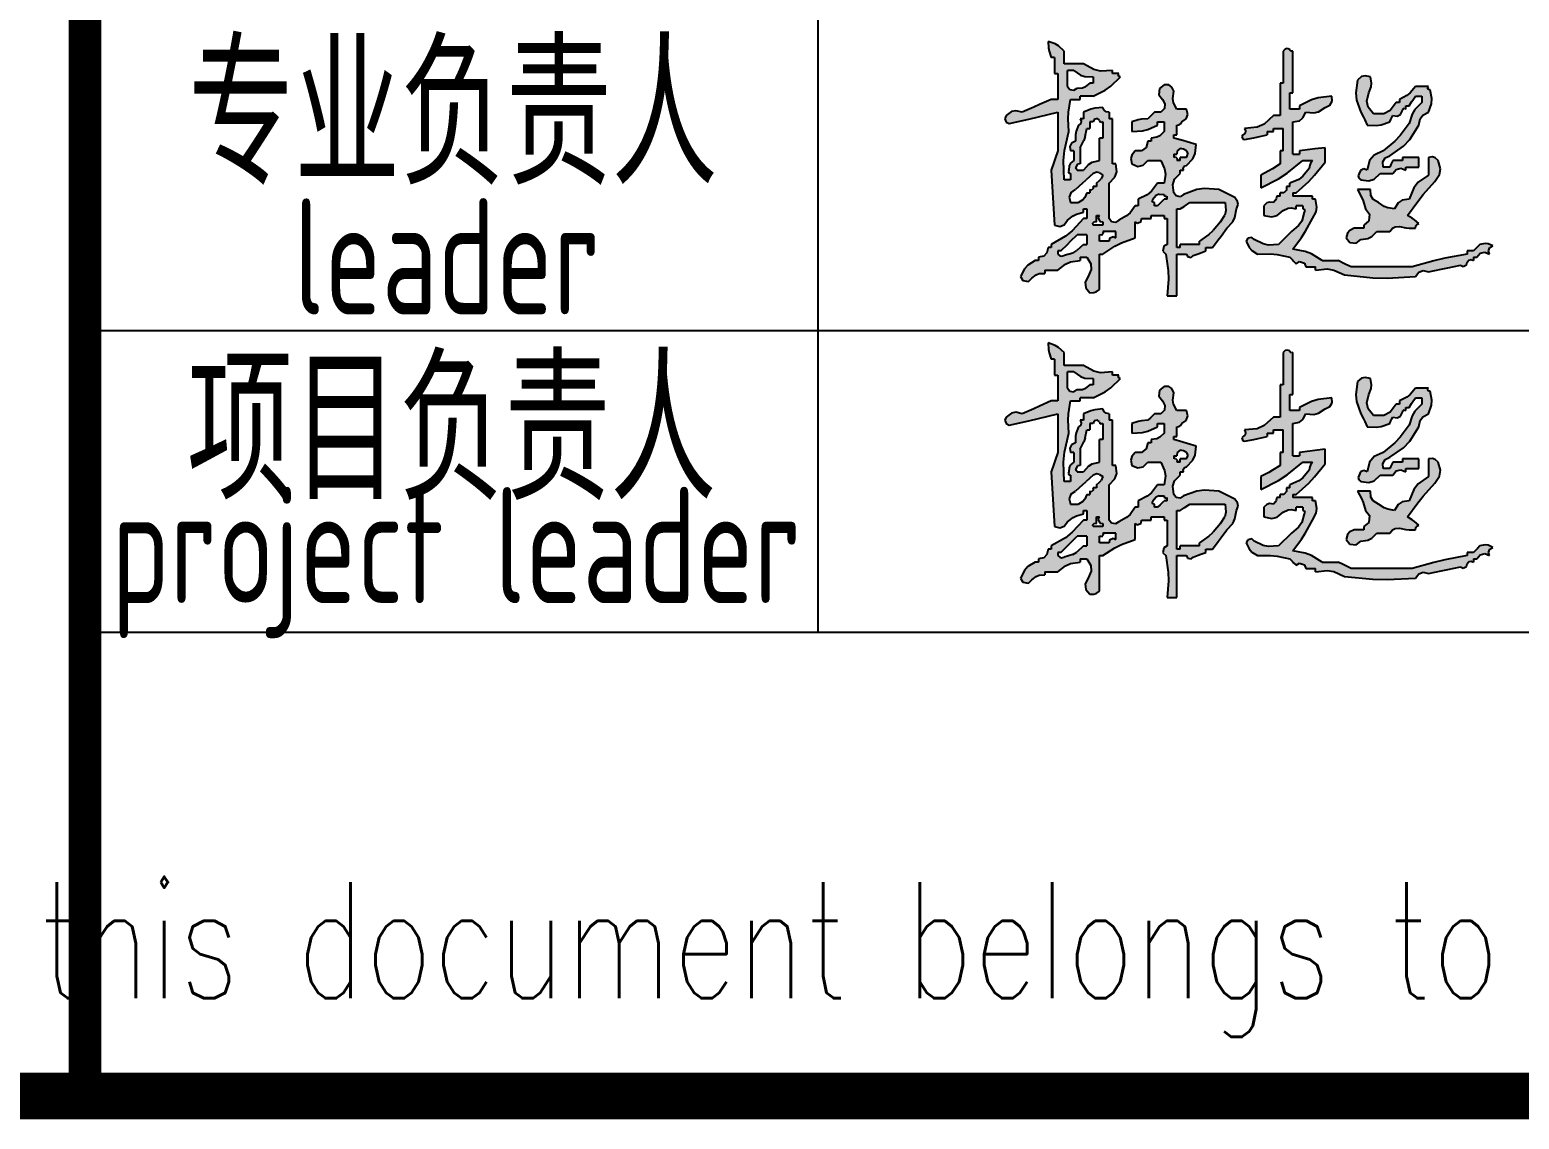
# Model space of a CAD drawing. Extents: x 5904849 to 6011887, y -826029 to -177002.
# Drawn here: x 5937340 to 5938945, y -758635 to -757461 of the extents above; entities that cross this region are included whole.
import ezdxf
from ezdxf.enums import TextEntityAlignment as Align

# ---------------------------------------------------------------- set-up
doc = ezdxf.new("R2010")
doc.units = 0
doc.header["$LTSCALE"] = 1000
doc.header["$MEASUREMENT"] = 0
doc.layers.get('0').update_dxf_attribs({"linetype": 'CONTINUOUS'})
doc.layers.add('PUB_TITLE', color=4, linetype='CONTINUOUS')
doc.styles.add('AHD', font='sceie.shx', dxfattribs={"width": 0.7, "bigfont": 'sceic.shx'})
doc.styles.add('ECEC_TQ', font='txt_l.shx', dxfattribs={"bigfont": 'hztxt_l.shx'})

# ---------------------------------------------------------------- blocks, each defined once
blk = doc.blocks.new('韩超')
h = blk.add_hatch(color=256)
h.dxf.hatch_style = 1
h.paths.add_polyline_path([(0.787849, 0.514197), (0.777955, 0.527898), (0.77346, 0.562754), (0.78123, 0.586063), (0.805739, 0.61125), (0.805739, 0.625142), (0.819631, 0.625142), (0.818004, 0.635027), (0.823773, 0.643681), (0.833523, 0.64598), (0.860867, 0.674873), (0.870953, 0.696725), (0.875199, 0.736279), (0.836353, 0.74757), (0.816903, 0.753127), (0.777955, 0.764063), (0.777955, 0.777955), (0.791847, 0.777955), (0.791847, 0.819631), (0.801775, 0.820971), (0.80763, 0.824875), (0.812685, 0.833523), (0.832189, 0.847055), (0.839321, 0.866071), (0.833523, 0.889091), (0.791847, 0.889091), (0.776856, 0.916298), (0.7735, 0.934755), (0.777955, 0.965498), (0.770329, 0.984025), (0.756314, 0.993368), (0.736279, 0.993282), (0.716867, 0.977277), (0.713907, 0.950644), (0.729333, 0.930768), (0.740061, 0.911103), (0.737625, 0.891618), (0.722387, 0.875199), (0.694603, 0.875199), (0.683489, 0.864086), (0.677932, 0.858529), (0.666819, 0.847415), (0.638572, 0.845181), (0.624291, 0.842325), (0.597358, 0.833523), (0.597358, 0.791847), (0.643081, 0.794876), (0.666726, 0.800787), (0.708495, 0.819631), (0.708495, 0.833523), (0.736279, 0.833523), (0.736279, 0.791847), (0.718733, 0.774249), (0.705317, 0.767541), (0.680711, 0.764063), (0.680711, 0.750171), (0.666819, 0.750171), (0.658732, 0.72359), (0.639033, 0.708815), (0.61125, 0.708495), (0.596777, 0.690733), (0.592946, 0.675409), (0.597358, 0.652926), (0.623512, 0.642026), (0.64687, 0.646697), (0.666819, 0.666819), (0.722387, 0.666819), (0.738834, 0.631134), (0.742077, 0.608437), (0.736279, 0.569574), (0.708495, 0.569574), (0.682162, 0.535076), (0.663824, 0.519794), (0.625142, 0.500114), (0.625142, 0.47233), (0.61125, 0.47233), (0.589715, 0.441777), (0.574435, 0.428025), (0.54179, 0.409816), (0.527664, 0.400538), (0.510468, 0.403404), (0.500114, 0.416762), (0.500114, 0.569574), (0.524623, 0.594762), (0.532393, 0.618071), (0.527898, 0.652926), (0.514006, 0.652926), (0.514006, 0.847415), (0.500114, 0.847415), (0.500114, 0.875199), (0.486416, 0.877514), (0.478388, 0.883536), (0.47233, 0.896037), (0.438162, 0.892345), (0.420863, 0.888021), (0.388977, 0.875199), (0.388977, 0.847415), (0.375085, 0.847415), (0.379444, 0.836821), (0.376971, 0.826928), (0.368139, 0.819631), (0.356965, 0.793593), (0.353947, 0.778504), (0.354247, 0.750171), (0.337644, 0.741703), (0.330222, 0.726858), (0.333409, 0.708495), (0.347301, 0.708495), (0.347301, 0.666819), (0.332737, 0.655189), (0.327028, 0.643772), (0.326463, 0.625142), (0.32344, 0.619715), (0.327253, 0.612088), (0.333409, 0.61125), (0.333409, 0.583466), (0.305625, 0.583466), (0.302565, 0.667178), (0.306887, 0.710398), (0.326463, 0.791847), (0.3234, 0.8474), (0.32482, 0.875797), (0.333409, 0.930768), (0.375085, 0.930768), (0.375085, 0.94466), (0.430654, 0.94466), (0.482374, 0.970498), (0.50707, 0.987931), (0.548736, 1.028012), (0.542559, 1.028676), (0.538615, 1.036564), (0.54179, 1.041904), (0.514006, 1.041904), (0.514006, 1.055796), (0.462884, 1.052445), (0.433869, 1.058893), (0.388977, 1.08358), (0.305625, 1.08358), (0.305625, 1.139148), (0.281985, 1.161307), (0.266841, 1.170393), (0.236165, 1.180825), (0.238399, 1.152578), (0.241255, 1.138297), (0.250057, 1.111364), (0.263949, 1.111364), (0.263949, 1.041904), (0.277841, 1.041904), (0.277841, 0.930768), (0.250057, 0.930768), (0.200194, 0.90821), (0.175186, 0.897095), (0.125028, 0.875199), (0.097454, 0.881715), (0.078516, 0.877928), (0.055568, 0.861307), (0.050109, 0.847376), (0.0559, 0.8329), (0.06946, 0.826577), (0.152955, 0.845407), (0.194635, 0.855133), (0.277841, 0.875199), (0.277841, 0.708495), (0.266727, 0.675154), (0.261171, 0.658483), (0.250057, 0.625142), (0.255939, 0.530696), (0.258718, 0.483462), (0.263949, 0.388977), (0.286969, 0.38318), (0.305985, 0.390311), (0.319517, 0.409816), (0.344599, 0.428141), (0.359268, 0.435475), (0.388977, 0.444546), (0.388977, 0.458438), (0.40287, 0.458438), (0.40287, 0.416762), (0.388977, 0.416762), (0.340729, 0.364454), (0.31168, 0.341215), (0.250057, 0.305625), (0.250057, 0.291733), (0.236165, 0.291733), (0.231424, 0.268639), (0.217583, 0.254798), (0.194489, 0.250057), (0.194489, 0.236165), (0.180597, 0.236165), (0.148793, 0.216524), (0.134276, 0.200394), (0.118082, 0.166705), (0.127514, 0.14947), (0.152825, 0.145854), (0.166705, 0.159759), (0.185336, 0.17447), (0.198563, 0.17943), (0.222273, 0.180597), (0.222273, 0.194489), (0.277841, 0.194489), (0.311245, 0.220472), (0.333233, 0.229896), (0.375085, 0.236165), (0.375085, 0.250057), (0.40287, 0.250057), (0.420685, 0.221738), (0.422698, 0.197582), (0.409816, 0.166705), (0.396068, 0.142401), (0.398473, 0.118345), (0.416762, 0.097244), (0.43433, 0.097627), (0.444154, 0.100901), (0.458438, 0.111136), (0.458438, 0.263949), (0.47233, 0.263949), (0.524193, 0.298154), (0.552768, 0.312442), (0.61125, 0.333409), (0.61125, 0.40287), (0.621931, 0.39652), (0.637706, 0.404407), (0.639034, 0.416762), (0.680711, 0.416762), (0.680711, 0.430654), (0.736279, 0.430654), (0.736279, 0.416762), (0.750171, 0.416762), (0.750171, 0.305625), (0.735269, 0.297653), (0.731714, 0.276323), (0.743225, 0.263949), (0.754517, 0.192544), (0.755945, 0.155413), (0.750171, 0.083352), (0.791847, 0.083352), (0.791847, 0.263949), (0.833523, 0.263949), (0.837499, 0.253205), (0.852744, 0.249394), (0.861307, 0.257003), (0.883535, 0.265338), (0.894648, 0.269506), (0.916876, 0.277841), (0.916876, 0.291733), (0.94466, 0.291733), (0.969894, 0.324902), (0.982398, 0.341574), (1.007174, 0.375085), (1.032146, 0.402761), (1.041693, 0.421855), (1.04885, 0.458438), (1.055218, 0.477023), (1.053221, 0.491001), (1.041904, 0.50706), (0.972444, 0.54179), (0.910919, 0.546316), (0.877697, 0.541786), (0.819631, 0.520952), (0.805828, 0.5112)])
h.paths.add_polyline_path([(0.791847, 0.458438), (0.805739, 0.458438), (0.82241, 0.469551), (0.847415, 0.486222), (1.000228, 0.486222), (1.003038, 0.45197), (0.997988, 0.431769), (0.97939, 0.40287), (0.948039, 0.36501), (0.929334, 0.347744), (0.889091, 0.319517), (0.889091, 0.305625), (0.805739, 0.305625), (0.805739, 0.291733), (0.791847, 0.291733)], flags=16)
h.paths.add_polyline_path([(0.750171, 0.500114), (0.736279, 0.500114), (0.725165, 0.489), (0.719608, 0.483443), (0.708495, 0.47233), (0.694603, 0.47233), (0.694603, 0.486222), (0.688447, 0.48706), (0.684633, 0.494686), (0.687657, 0.500114), (0.701182, 0.516386), (0.715167, 0.52238), (0.736279, 0.520952), (0.736943, 0.514775), (0.744831, 0.510831), (0.750171, 0.514006)], flags=16)
h.paths.add_polyline_path([(0.791847, 0.666819), (0.793521, 0.674497), (0.785633, 0.682384), (0.777955, 0.680711), (0.777955, 0.694603), (0.791847, 0.694603), (0.792194, 0.70849), (0.806202, 0.718996), (0.819631, 0.715441), (0.833192, 0.709118), (0.838982, 0.694641), (0.833523, 0.680711), (0.805739, 0.680711), (0.805739, 0.666819)], flags=16)
h.paths.add_polyline_path([(0.527898, 0.361193), (0.527898, 0.333409), (0.517217, 0.339759), (0.501443, 0.331871), (0.500114, 0.319517), (0.458438, 0.319517), (0.458438, 0.347301), (0.466116, 0.345628), (0.474003, 0.353515), (0.47233, 0.361193)], flags=16)
h.paths.add_polyline_path([(0.47233, 0.40287), (0.47233, 0.388977), (0.430654, 0.388977), (0.42898, 0.396656), (0.436867, 0.404543), (0.444546, 0.40287), (0.444546, 0.430654), (0.458438, 0.430654), (0.452088, 0.419973), (0.459976, 0.404198)], flags=16)
h.paths.add_polyline_path([(0.47233, 0.604304), (0.464836, 0.588169), (0.458643, 0.580427), (0.444546, 0.569574), (0.444546, 0.555682), (0.430654, 0.555682), (0.432327, 0.548004), (0.42444, 0.540117), (0.416762, 0.54179), (0.416762, 0.527898), (0.40287, 0.527898), (0.39467, 0.507807), (0.386422, 0.49791), (0.368139, 0.486222), (0.333409, 0.486222), (0.327612, 0.509242), (0.334743, 0.528258), (0.354247, 0.54179), (0.384775, 0.569612), (0.400056, 0.583504), (0.430654, 0.61125), (0.446814, 0.616197), (0.458647, 0.614224)], flags=16)
h.paths.add_polyline_path([(0.458438, 0.666819), (0.426908, 0.659351), (0.410404, 0.649448), (0.388977, 0.625142), (0.361193, 0.625142), (0.354844, 0.635823), (0.362731, 0.651598), (0.375085, 0.652926), (0.375085, 0.722387), (0.390598, 0.753922), (0.396359, 0.771203), (0.40287, 0.805739), (0.416762, 0.805739), (0.416762, 0.833523), (0.430654, 0.833523), (0.434629, 0.844267), (0.449874, 0.848078), (0.458438, 0.840469), (0.459102, 0.834292), (0.466989, 0.830348), (0.47233, 0.833523), (0.47233, 0.764063), (0.458438, 0.764063)], flags=16)
h.paths.add_polyline_path([(0.40287, 0.347301), (0.40287, 0.305625), (0.388977, 0.305625), (0.360889, 0.27915), (0.342496, 0.268422), (0.305625, 0.257003), (0.294367, 0.254885), (0.286778, 0.256782), (0.277841, 0.263949), (0.277841, 0.277841), (0.291733, 0.277841), (0.319459, 0.305683), (0.333352, 0.319575), (0.361193, 0.347301)], flags=16)
h.paths.add_polyline_path([(0.430654, 1.000228), (0.416762, 1.000228), (0.39813, 0.985517), (0.384903, 0.980557), (0.361193, 0.97939), (0.347067, 0.970112), (0.329871, 0.972978), (0.319517, 0.986336), (0.319517, 1.055796), (0.347301, 1.055796), (0.376072, 1.035613), (0.395527, 1.029128), (0.430654, 1.028012)], flags=16)
h = blk.add_hatch(color=256)
h.dxf.hatch_style = 1
h.paths.add_polyline_path([(1.542018, 0.208381), (1.519791, 0.219494), (1.508677, 0.225051), (1.48645, 0.236165), (1.416989, 0.236165), (1.371255, 0.264232), (1.344642, 0.274582), (1.291961, 0.284787), (1.328443, 0.335457), (1.345237, 0.362046), (1.375313, 0.416762), (1.391241, 0.446575), (1.394603, 0.466747), (1.389205, 0.500114), (1.375313, 0.500114), (1.375313, 0.514006), (1.291961, 0.514006), (1.291961, 0.527898), (1.305853, 0.527898), (1.359796, 0.576664), (1.385101, 0.603375), (1.430881, 0.659873), (1.430881, 0.722387), (1.386427, 0.71683), (1.3642, 0.714052), (1.319745, 0.708495), (1.319745, 0.694603), (1.291961, 0.694603), (1.291961, 0.833523), (1.31926, 0.838693), (1.334923, 0.85044), (1.347529, 0.875199), (1.381781, 0.872389), (1.401982, 0.877439), (1.430881, 0.896037), (1.450883, 0.906123), (1.460131, 0.922307), (1.458666, 0.94466), (1.401114, 0.937345), (1.371819, 0.928557), (1.319745, 0.902983), (1.319745, 0.889091), (1.278069, 0.889091), (1.278069, 0.958552), (1.291961, 0.958552), (1.291961, 1.139148), (1.285806, 1.138304), (1.281086, 1.140664), (1.278069, 1.146094), (1.267308, 1.150023), (1.257931, 1.147679), (1.250285, 1.139148), (1.250285, 1.000228), (1.236393, 1.000228), (1.236393, 0.861307), (1.208609, 0.861307), (1.168183, 0.824416), (1.138053, 0.811024), (1.08358, 0.805739), (1.087939, 0.795145), (1.085465, 0.785252), (1.076634, 0.777955), (1.071121, 0.771113), (1.075065, 0.759282), (1.08358, 0.757117), (1.122533, 0.76519), (1.141984, 0.769358), (1.180825, 0.777955), (1.180825, 0.791847), (1.208609, 0.791847), (1.208609, 0.805739), (1.250285, 0.805739), (1.250285, 0.708495), (1.236393, 0.708495), (1.236393, 0.652926), (1.203973, 0.631977), (1.187234, 0.622213), (1.15304, 0.604304), (1.15304, 0.548736), (1.229739, 0.588318), (1.266619, 0.612432), (1.333637, 0.666819), (1.375313, 0.666819), (1.366995, 0.654381), (1.363975, 0.646831), (1.361421, 0.632088), (1.335054, 0.599814), (1.316435, 0.58585), (1.278069, 0.569574), (1.278069, 0.555682), (1.264177, 0.555682), (1.26415, 0.539965), (1.25211, 0.527924), (1.236393, 0.527898), (1.236393, 0.514006), (1.222501, 0.514006), (1.219217, 0.502022), (1.216226, 0.496039), (1.208609, 0.486222), (1.191149, 0.488205), (1.17971, 0.484393), (1.166932, 0.47233), (1.166932, 0.430654), (1.200708, 0.424307), (1.223469, 0.429997), (1.250285, 0.451492), (1.27048, 0.461183), (1.283894, 0.46286), (1.305853, 0.458438), (1.305853, 0.47233), (1.333637, 0.47233), (1.333637, 0.458438), (1.339793, 0.4576), (1.343606, 0.449973), (1.340583, 0.444546), (1.32937, 0.406076), (1.316213, 0.38634), (1.285015, 0.361193), (1.229447, 0.305625), (1.187056, 0.302553), (1.163204, 0.307323), (1.125256, 0.326463), (1.114566, 0.33576), (1.096818, 0.332211), (1.090526, 0.319517), (1.102438, 0.292491), (1.113943, 0.279343), (1.139148, 0.263949), (1.194983, 0.265062), (1.223561, 0.262204), (1.278069, 0.250057), (1.289183, 0.238943), (1.294739, 0.233386), (1.305853, 0.222273), (1.320568, 0.231877), (1.341519, 0.224893), (1.347529, 0.208381), (1.389205, 0.208381), (1.389205, 0.194489), (1.439628, 0.1998), (1.468259, 0.195028), (1.514234, 0.173651), (1.635959, 0.161998), (1.69773, 0.160594), (1.819859, 0.166705), (1.833779, 0.185933), (1.852296, 0.192877), (1.875427, 0.187543), (1.930995, 0.198656), (1.958779, 0.204213), (2.014348, 0.215327), (2.025534, 0.209917), (2.039748, 0.217024), (2.042132, 0.229219), (2.049428, 0.23805), (2.059322, 0.240524), (2.069916, 0.236165), (2.069916, 0.250057), (2.083808, 0.250057), (2.098401, 0.26772), (2.118188, 0.272666), (2.139376, 0.263949), (2.133917, 0.27788), (2.139708, 0.292356), (2.153268, 0.298679), (2.133073, 0.308371), (2.119659, 0.310047), (2.0977, 0.305625), (2.086586, 0.294512), (2.08103, 0.288955), (2.069916, 0.277841), (2.042132, 0.277841), (2.042132, 0.263949), (1.946785, 0.245868), (1.899372, 0.234712), (1.805967, 0.208381)])
h = blk.add_hatch(color=256)
h.dxf.hatch_style = 1
h.paths.add_polyline_path([(1.611478, 0.625142), (1.597547, 0.630601), (1.583071, 0.624811), (1.576748, 0.61125), (1.572819, 0.60049), (1.575163, 0.591112), (1.583694, 0.583466), (1.61855, 0.578971), (1.641859, 0.586741), (1.667046, 0.61125), (1.680938, 0.61125), (1.722615, 0.61125), (1.737208, 0.628913), (1.756995, 0.63386), (1.778183, 0.625142), (1.778183, 0.639034), (1.833751, 0.639034), (1.833751, 0.655705), (1.833751, 0.66404), (1.833751, 0.680711), (1.805967, 0.680711), (1.792075, 0.680711), (1.764291, 0.680711), (1.764291, 0.666819), (1.722615, 0.666819), (1.717058, 0.655705), (1.714279, 0.650148), (1.708723, 0.639034), (1.69483, 0.639034), (1.680938, 0.639034), (1.678868, 0.661339), (1.688455, 0.678116), (1.708723, 0.687657), (1.768692, 0.728785), (1.795922, 0.757527), (1.833751, 0.819631), (1.839429, 0.846829), (1.850907, 0.862133), (1.875427, 0.875199), (1.888443, 0.91196), (1.890032, 0.934206), (1.882373, 0.972444), (1.876196, 0.973108), (1.872252, 0.980995), (1.875427, 0.986336), (1.861535, 0.986336), (1.819859, 0.986336), (1.796859, 0.959188), (1.781933, 0.947248), (1.750399, 0.930768), (1.750399, 0.916876), (1.736507, 0.916876), (1.71031, 0.882162), (1.682751, 0.868382), (1.639262, 0.868253), (1.61591, 0.897042), (1.610049, 0.922442), (1.618424, 0.958552), (1.629264, 0.984285), (1.6309, 1.000642), (1.62537, 1.028012), (1.602888, 1.032424), (1.587563, 1.028593), (1.569802, 1.01412), (1.562035, 0.958817), (1.56513, 0.927869), (1.583694, 0.875199), (1.595758, 0.853473), (1.601336, 0.842318), (1.611478, 0.819631), (1.650742, 0.818134), (1.671448, 0.821092), (1.708723, 0.833523), (1.714279, 0.844637), (1.717058, 0.850194), (1.722615, 0.861307), (1.740978, 0.85812), (1.755823, 0.865542), (1.764291, 0.882145), (1.764955, 0.888322), (1.772842, 0.892266), (1.778183, 0.889091), (1.778183, 0.902983), (1.792075, 0.902983), (1.803189, 0.919654), (1.808745, 0.927989), (1.819859, 0.94466), (1.847643, 0.94466), (1.847643, 0.916876), (1.817381, 0.887163), (1.804962, 0.866982), (1.792075, 0.826577), (1.753545, 0.774398), (1.730689, 0.750113), (1.680938, 0.708495), (1.641359, 0.690689), (1.621854, 0.667284)])
h = blk.add_hatch(color=256)
h.dxf.hatch_style = 1
h.paths.add_polyline_path([(1.831635, 0.573795), (1.812227, 0.549535), (1.792075, 0.500114), (1.762292, 0.496094), (1.744726, 0.484384), (1.729561, 0.458438), (1.700075, 0.463546), (1.684975, 0.469586), (1.6601, 0.486222), (1.637668, 0.49978), (1.627728, 0.515685), (1.62537, 0.54179), (1.603143, 0.54179), (1.592029, 0.54179), (1.569802, 0.54179), (1.586675, 0.509854), (1.593737, 0.492906), (1.604532, 0.458438), (1.621804, 0.436498), (1.61886, 0.407063), (1.597586, 0.388977), (1.597586, 0.375085), (1.55591, 0.375085), (1.536306, 0.36578), (1.526798, 0.35437), (1.52118, 0.333409), (1.537185, 0.313997), (1.563818, 0.311038), (1.583694, 0.326463), (1.614401, 0.331156), (1.630976, 0.339443), (1.653154, 0.361193), (1.667046, 0.361193), (1.708723, 0.361193), (1.720352, 0.375758), (1.731769, 0.381467), (1.750399, 0.382031), (1.77782, 0.376762), (1.791938, 0.37535), (1.819859, 0.375085), (1.821199, 0.385013), (1.825102, 0.390868), (1.833751, 0.395924), (1.815429, 0.411271), (1.805589, 0.418299), (1.785129, 0.430654), (1.829593, 0.491137), (1.853312, 0.520437), (1.903211, 0.57652), (1.923495, 0.606919), (1.927312, 0.631729), (1.917103, 0.666819), (1.904326, 0.678881), (1.892887, 0.682694), (1.875427, 0.680711), (1.875427, 0.650148), (1.875427, 0.634867), (1.875427, 0.604304)])
for p, q in [((0.266841, 1.170393), (0.236165, 1.180825)), ((0.236165, 1.180825), (0.238399, 1.152578)), ((0.281985, 1.161307), (0.266841, 1.170393)), ((0.305625, 1.139148), (0.281985, 1.161307)), ((0.238399, 1.152578), (0.241255, 1.138297)), ((0.241255, 1.138297), (0.250057, 1.111364)), ((0.263949, 1.111364), (0.250057, 1.111364)), ((0.263949, 1.111364), (0.263949, 1.041904)), ((0.305625, 1.08358), (0.305625, 1.139148)), ((1.257931, 1.147679), (1.250285, 1.139148)), ((1.250285, 1.139148), (1.250285, 1.000228)), ((1.267308, 1.150023), (1.257931, 1.147679)), ((1.278069, 1.146094), (1.267308, 1.150023)), ((1.281086, 1.140664), (1.278069, 1.146094)), ((1.285806, 1.138304), (1.281086, 1.140664)), ((1.291961, 1.139148), (1.285806, 1.138304)), ((1.291961, 0.958552), (1.291961, 1.139148)), ((0.263949, 1.041904), (0.277841, 1.041904)), ((0.277841, 1.041904), (0.277841, 0.930768)), ((0.388977, 1.08358), (0.305625, 1.08358)), ((0.319517, 0.986336), (0.319517, 1.055796)), ((0.347301, 1.055796), (0.319517, 1.055796)), ((0.347301, 1.055796), (0.376072, 1.035613)), ((0.376072, 1.035613), (0.395527, 1.029128)), ((0.433869, 1.058893), (0.388977, 1.08358)), ((0.395527, 1.029128), (0.430654, 1.028012)), ((0.430654, 1.028012), (0.430654, 1.000228)), ((0.462884, 1.052445), (0.433869, 1.058893)), ((0.514006, 1.055796), (0.462884, 1.052445)), ((0.50707, 0.987931), (0.548736, 1.028012)), ((0.514006, 1.041904), (0.514006, 1.055796)), ((0.54179, 1.041904), (0.514006, 1.041904)), ((0.538615, 1.036564), (0.54179, 1.041904)), ((0.542559, 1.028676), (0.538615, 1.036564)), ((0.548736, 1.028012), (0.542559, 1.028676)), ((1.587563, 1.028593), (1.569802, 1.01412)), ((1.602888, 1.032424), (1.587563, 1.028593)), ((1.62537, 1.028012), (1.602888, 1.032424)), ((1.6309, 1.000642), (1.62537, 1.028012)), ((0.319517, 0.986336), (0.329871, 0.972978)), ((0.329871, 0.972978), (0.347067, 0.970112)), ((0.347067, 0.970112), (0.361193, 0.97939)), ((0.361193, 0.97939), (0.384903, 0.980557)), ((0.384903, 0.980557), (0.39813, 0.985517)), ((0.416762, 1.000228), (0.39813, 0.985517)), ((0.430654, 1.000228), (0.416762, 1.000228)), ((0.430654, 0.94466), (0.482374, 0.970498)), ((0.482374, 0.970498), (0.50707, 0.987931)), ((0.716867, 0.977277), (0.713907, 0.950644)), ((0.736279, 0.993282), (0.716867, 0.977277)), ((0.756314, 0.993368), (0.736279, 0.993282)), ((0.770329, 0.984025), (0.756314, 0.993368)), ((0.777955, 0.965498), (0.770329, 0.984025)), ((0.7735, 0.934755), (0.777955, 0.965498)), ((1.236393, 1.000228), (1.236393, 0.861307)), ((1.250285, 1.000228), (1.236393, 1.000228)), ((1.569802, 1.01412), (1.562035, 0.958817)), ((1.618424, 0.958552), (1.629264, 0.984285)), ((1.629264, 0.984285), (1.6309, 1.000642)), ((1.819859, 0.986336), (1.796859, 0.959188)), ((1.861535, 0.986336), (1.819859, 0.986336)), ((1.875427, 0.986336), (1.861535, 0.986336)), ((1.872252, 0.980995), (1.875427, 0.986336)), ((1.876196, 0.973108), (1.872252, 0.980995)), ((1.882373, 0.972444), (1.876196, 0.973108)), ((1.890032, 0.934206), (1.882373, 0.972444)), ((0.200194, 0.90821), (0.175186, 0.897095)), ((0.250057, 0.930768), (0.200194, 0.90821)), ((0.277841, 0.930768), (0.250057, 0.930768)), ((0.32482, 0.875797), (0.333409, 0.930768)), ((0.333409, 0.930768), (0.375085, 0.930768)), ((0.375085, 0.930768), (0.375085, 0.94466)), ((0.430654, 0.94466), (0.375085, 0.94466)), ((0.713907, 0.950644), (0.729333, 0.930768)), ((0.729333, 0.930768), (0.740061, 0.911103)), ((0.740061, 0.911103), (0.737625, 0.891618)), ((0.776856, 0.916298), (0.7735, 0.934755)), ((0.791847, 0.889091), (0.776856, 0.916298)), ((1.278069, 0.958552), (1.291961, 0.958552)), ((1.278069, 0.889091), (1.278069, 0.958552)), ((1.371819, 0.928557), (1.319745, 0.902983)), ((1.319745, 0.902983), (1.319745, 0.889091)), ((1.401114, 0.937345), (1.371819, 0.928557)), ((1.458666, 0.94466), (1.401114, 0.937345)), ((1.430881, 0.896037), (1.450883, 0.906123)), ((1.450883, 0.906123), (1.460131, 0.922307)), ((1.460131, 0.922307), (1.458666, 0.94466)), ((1.562035, 0.958817), (1.56513, 0.927869)), ((1.56513, 0.927869), (1.583694, 0.875199)), ((1.610049, 0.922442), (1.618424, 0.958552)), ((1.61591, 0.897042), (1.610049, 0.922442)), ((1.736507, 0.916876), (1.71031, 0.882162)), ((1.750399, 0.916876), (1.736507, 0.916876)), ((1.781933, 0.947248), (1.750399, 0.930768)), ((1.750399, 0.930768), (1.750399, 0.916876)), ((1.778183, 0.902983), (1.792075, 0.902983)), ((1.778183, 0.889091), (1.778183, 0.902983)), ((1.796859, 0.959188), (1.781933, 0.947248)), ((1.792075, 0.902983), (1.803189, 0.919654)), ((1.803189, 0.919654), (1.808745, 0.927989)), ((1.808745, 0.927989), (1.819859, 0.94466)), ((1.847643, 0.916876), (1.817381, 0.887163)), ((1.819859, 0.94466), (1.847643, 0.94466)), ((1.847643, 0.94466), (1.847643, 0.916876)), ((1.875427, 0.875199), (1.888443, 0.91196)), ((1.888443, 0.91196), (1.890032, 0.934206)), ((0.055568, 0.861307), (0.050109, 0.847376)), ((0.050109, 0.847376), (0.0559, 0.8329)), ((0.078516, 0.877928), (0.055568, 0.861307)), ((0.06946, 0.826577), (0.152955, 0.845407)), ((0.097454, 0.881715), (0.078516, 0.877928)), ((0.125028, 0.875199), (0.097454, 0.881715)), ((0.175186, 0.897095), (0.125028, 0.875199)), ((0.152955, 0.845407), (0.194635, 0.855133)), ((0.194635, 0.855133), (0.277841, 0.875199)), ((0.277841, 0.875199), (0.277841, 0.708495)), ((0.3234, 0.8474), (0.32482, 0.875797)), ((0.326463, 0.791847), (0.3234, 0.8474)), ((0.388977, 0.847415), (0.375085, 0.847415)), ((0.375085, 0.847415), (0.379444, 0.836821)), ((0.379444, 0.836821), (0.376971, 0.826928)), ((0.420863, 0.888021), (0.388977, 0.875199)), ((0.388977, 0.875199), (0.388977, 0.847415)), ((0.438162, 0.892345), (0.420863, 0.888021)), ((0.434629, 0.844267), (0.430654, 0.833523)), ((0.449874, 0.848078), (0.434629, 0.844267)), ((0.47233, 0.896037), (0.438162, 0.892345)), ((0.458438, 0.840469), (0.449874, 0.848078)), ((0.458438, 0.840469), (0.459102, 0.834292)), ((0.478388, 0.883536), (0.47233, 0.896037)), ((0.486416, 0.877514), (0.478388, 0.883536)), ((0.500114, 0.875199), (0.486416, 0.877514)), ((0.500114, 0.875199), (0.500114, 0.847415)), ((0.514006, 0.847415), (0.500114, 0.847415)), ((0.514006, 0.652926), (0.514006, 0.847415)), ((0.624291, 0.842325), (0.597358, 0.833523)), ((0.638572, 0.845181), (0.624291, 0.842325)), ((0.666819, 0.847415), (0.638572, 0.845181)), ((0.677932, 0.858529), (0.666819, 0.847415)), ((0.683489, 0.864086), (0.677932, 0.858529)), ((0.694603, 0.875199), (0.683489, 0.864086)), ((0.722387, 0.875199), (0.694603, 0.875199)), ((0.737625, 0.891618), (0.722387, 0.875199)), ((0.833523, 0.889091), (0.791847, 0.889091)), ((0.812685, 0.833523), (0.832189, 0.847055)), ((0.832189, 0.847055), (0.839321, 0.866071)), ((0.839321, 0.866071), (0.833523, 0.889091)), ((1.208609, 0.861307), (1.168183, 0.824416)), ((1.236393, 0.861307), (1.208609, 0.861307)), ((1.319745, 0.889091), (1.278069, 0.889091)), ((1.291961, 0.833523), (1.31926, 0.838693)), ((1.31926, 0.838693), (1.334923, 0.85044)), ((1.334923, 0.85044), (1.347529, 0.875199)), ((1.347529, 0.875199), (1.381781, 0.872389)), ((1.381781, 0.872389), (1.401982, 0.877439)), ((1.401982, 0.877439), (1.430881, 0.896037)), ((1.583694, 0.875199), (1.595758, 0.853473)), ((1.595758, 0.853473), (1.601336, 0.842318)), ((1.601336, 0.842318), (1.611478, 0.819631)), ((1.639262, 0.868253), (1.61591, 0.897042)), ((1.682751, 0.868382), (1.639262, 0.868253)), ((1.71031, 0.882162), (1.682751, 0.868382)), ((1.708723, 0.833523), (1.714279, 0.844637)), ((1.714279, 0.844637), (1.717058, 0.850194)), ((1.717058, 0.850194), (1.722615, 0.861307)), ((1.722615, 0.861307), (1.740978, 0.85812)), ((1.740978, 0.85812), (1.755823, 0.865542)), ((1.755823, 0.865542), (1.764291, 0.882145)), ((1.764291, 0.882145), (1.764955, 0.888322)), ((1.764955, 0.888322), (1.772842, 0.892266)), ((1.772842, 0.892266), (1.778183, 0.889091)), ((1.804962, 0.866982), (1.792075, 0.826577)), ((1.817381, 0.887163), (1.804962, 0.866982)), ((1.833751, 0.819631), (1.839429, 0.846829)), ((1.839429, 0.846829), (1.850907, 0.862133)), ((1.850907, 0.862133), (1.875427, 0.875199)), ((0.0559, 0.8329), (0.06946, 0.826577)), ((0.306887, 0.710398), (0.326463, 0.791847)), ((0.356965, 0.793593), (0.353947, 0.778504)), ((0.353947, 0.778504), (0.354247, 0.750171)), ((0.368139, 0.819631), (0.356965, 0.793593)), ((0.376971, 0.826928), (0.368139, 0.819631)), ((0.396359, 0.771203), (0.390598, 0.753922)), ((0.396359, 0.771203), (0.40287, 0.805739)), ((0.40287, 0.805739), (0.416762, 0.805739)), ((0.416762, 0.833523), (0.416762, 0.805739)), ((0.430654, 0.833523), (0.416762, 0.833523)), ((0.466989, 0.830348), (0.459102, 0.834292)), ((0.47233, 0.833523), (0.466989, 0.830348)), ((0.47233, 0.833523), (0.47233, 0.764063)), ((0.597358, 0.833523), (0.597358, 0.791847)), ((0.597358, 0.791847), (0.643081, 0.794876)), ((0.643081, 0.794876), (0.666726, 0.800787)), ((0.666726, 0.800787), (0.708495, 0.819631)), ((0.718733, 0.774249), (0.705317, 0.767541)), ((0.708495, 0.833523), (0.736279, 0.833523)), ((0.708495, 0.819631), (0.708495, 0.833523)), ((0.736279, 0.791847), (0.718733, 0.774249)), ((0.736279, 0.833523), (0.736279, 0.791847)), ((0.777955, 0.777955), (0.791847, 0.777955)), ((0.777955, 0.764063), (0.777955, 0.777955)), ((0.791847, 0.819631), (0.801775, 0.820971)), ((0.791847, 0.777955), (0.791847, 0.819631)), ((0.801775, 0.820971), (0.80763, 0.824875)), ((0.80763, 0.824875), (0.812685, 0.833523)), ((1.076634, 0.777955), (1.071121, 0.771113)), ((1.071121, 0.771113), (1.075065, 0.759282)), ((1.085465, 0.785252), (1.076634, 0.777955)), ((1.138053, 0.811024), (1.08358, 0.805739)), ((1.08358, 0.805739), (1.087939, 0.795145)), ((1.087939, 0.795145), (1.085465, 0.785252)), ((1.168183, 0.824416), (1.138053, 0.811024)), ((1.141984, 0.769358), (1.180825, 0.777955)), ((1.180825, 0.791847), (1.208609, 0.791847)), ((1.180825, 0.791847), (1.180825, 0.777955)), ((1.208609, 0.791847), (1.208609, 0.805739)), ((1.208609, 0.805739), (1.250285, 0.805739)), ((1.250285, 0.708495), (1.250285, 0.805739)), ((1.291961, 0.694603), (1.291961, 0.833523)), ((1.611478, 0.819631), (1.650742, 0.818134)), ((1.650742, 0.818134), (1.671448, 0.821092)), ((1.671448, 0.821092), (1.708723, 0.833523)), ((1.753545, 0.774398), (1.730689, 0.750113)), ((1.792075, 0.826577), (1.753545, 0.774398)), ((1.795922, 0.757527), (1.833751, 0.819631)), ((0.277841, 0.708495), (0.266727, 0.675154)), ((0.302565, 0.667178), (0.306887, 0.710398)), ((0.337644, 0.741703), (0.330222, 0.726858)), ((0.330222, 0.726858), (0.333409, 0.708495)), ((0.347301, 0.708495), (0.333409, 0.708495)), ((0.354247, 0.750171), (0.337644, 0.741703)), ((0.347301, 0.708495), (0.347301, 0.666819)), ((0.375085, 0.722387), (0.390598, 0.753922)), ((0.375085, 0.722387), (0.375085, 0.652926)), ((0.47233, 0.764063), (0.458438, 0.764063)), ((0.458438, 0.666819), (0.458438, 0.764063)), ((0.61125, 0.708495), (0.596777, 0.690733)), ((0.639033, 0.708815), (0.61125, 0.708495)), ((0.658732, 0.72359), (0.639033, 0.708815)), ((0.666819, 0.750171), (0.658732, 0.72359)), ((0.680711, 0.750171), (0.666819, 0.750171)), ((0.705317, 0.767541), (0.680711, 0.764063)), ((0.680711, 0.764063), (0.680711, 0.750171)), ((0.816903, 0.753127), (0.777955, 0.764063)), ((0.792194, 0.70849), (0.791847, 0.694603)), ((0.806202, 0.718996), (0.792194, 0.70849)), ((0.819631, 0.715441), (0.806202, 0.718996)), ((0.836353, 0.74757), (0.816903, 0.753127)), ((0.833192, 0.709118), (0.819631, 0.715441)), ((0.833192, 0.709118), (0.838982, 0.694641)), ((0.875199, 0.736279), (0.836353, 0.74757)), ((0.870953, 0.696725), (0.875199, 0.736279)), ((1.075065, 0.759282), (1.08358, 0.757117)), ((1.08358, 0.757117), (1.122533, 0.76519)), ((1.122533, 0.76519), (1.141984, 0.769358)), ((1.236393, 0.708495), (1.236393, 0.652926)), ((1.250285, 0.708495), (1.236393, 0.708495)), ((1.3642, 0.714052), (1.319745, 0.708495)), ((1.319745, 0.708495), (1.319745, 0.694603)), ((1.386427, 0.71683), (1.3642, 0.714052)), ((1.430881, 0.722387), (1.386427, 0.71683)), ((1.430881, 0.659873), (1.430881, 0.722387)), ((1.680938, 0.708495), (1.641359, 0.690689)), ((1.730689, 0.750113), (1.680938, 0.708495)), ((1.708723, 0.687657), (1.768692, 0.728785)), ((1.768692, 0.728785), (1.795922, 0.757527)), ((0.261171, 0.658483), (0.250057, 0.625142)), ((0.266727, 0.675154), (0.261171, 0.658483)), ((0.305625, 0.583466), (0.302565, 0.667178)), ((0.327028, 0.643772), (0.326463, 0.625142)), ((0.332737, 0.655189), (0.327028, 0.643772)), ((0.347301, 0.666819), (0.332737, 0.655189)), ((0.362731, 0.651598), (0.354844, 0.635823)), ((0.375085, 0.652926), (0.362731, 0.651598)), ((0.410404, 0.649448), (0.388977, 0.625142)), ((0.410404, 0.649448), (0.426908, 0.659351)), ((0.426908, 0.659351), (0.458438, 0.666819)), ((0.527898, 0.652926), (0.514006, 0.652926)), ((0.532393, 0.618071), (0.527898, 0.652926)), ((0.596777, 0.690733), (0.592946, 0.675409)), ((0.592946, 0.675409), (0.597358, 0.652926)), ((0.597358, 0.652926), (0.623512, 0.642026)), ((0.623512, 0.642026), (0.64687, 0.646697)), ((0.64687, 0.646697), (0.666819, 0.666819)), ((0.666819, 0.666819), (0.722387, 0.666819)), ((0.722387, 0.666819), (0.738834, 0.631134)), ((0.777955, 0.694603), (0.777955, 0.680711)), ((0.777955, 0.694603), (0.791847, 0.694603)), ((0.785633, 0.682384), (0.777955, 0.680711)), ((0.785633, 0.682384), (0.793521, 0.674497)), ((0.793521, 0.674497), (0.791847, 0.666819)), ((0.805739, 0.666819), (0.791847, 0.666819)), ((0.833523, 0.680711), (0.805739, 0.680711)), ((0.805739, 0.666819), (0.805739, 0.680711)), ((0.818004, 0.635027), (0.823773, 0.643681)), ((0.823773, 0.643681), (0.833523, 0.64598)), ((0.833523, 0.680711), (0.838982, 0.694641)), ((0.833523, 0.64598), (0.860867, 0.674873)), ((0.860867, 0.674873), (0.870953, 0.696725)), ((1.236393, 0.652926), (1.203973, 0.631977)), ((1.266619, 0.612432), (1.333637, 0.666819)), ((1.291961, 0.694603), (1.319745, 0.694603)), ((1.333637, 0.666819), (1.375313, 0.666819)), ((1.363975, 0.646831), (1.361421, 0.632088)), ((1.366995, 0.654381), (1.363975, 0.646831)), ((1.375313, 0.666819), (1.366995, 0.654381)), ((1.385101, 0.603375), (1.430881, 0.659873)), ((1.621854, 0.667284), (1.611478, 0.625142)), ((1.641359, 0.690689), (1.621854, 0.667284)), ((1.678868, 0.661339), (1.688455, 0.678116)), ((1.680938, 0.639034), (1.678868, 0.661339)), ((1.688455, 0.678116), (1.708723, 0.687657)), ((1.714279, 0.650148), (1.708723, 0.639034)), ((1.717058, 0.655705), (1.714279, 0.650148)), ((1.722615, 0.666819), (1.717058, 0.655705)), ((1.764291, 0.666819), (1.722615, 0.666819)), ((1.792075, 0.680711), (1.764291, 0.680711)), ((1.764291, 0.680711), (1.764291, 0.666819)), ((1.805967, 0.680711), (1.792075, 0.680711)), ((1.833751, 0.680711), (1.805967, 0.680711)), ((1.833751, 0.66404), (1.833751, 0.680711)), ((1.833751, 0.655705), (1.833751, 0.66404)), ((1.833751, 0.639034), (1.833751, 0.655705)), ((1.892887, 0.682694), (1.875427, 0.680711)), ((1.875427, 0.680711), (1.875427, 0.650148)), ((1.875427, 0.650148), (1.875427, 0.634867)), ((1.904326, 0.678881), (1.892887, 0.682694)), ((1.917103, 0.666819), (1.904326, 0.678881)), ((1.927312, 0.631729), (1.917103, 0.666819)), ((0.250057, 0.625142), (0.255939, 0.530696)), ((0.333409, 0.583466), (0.305625, 0.583466)), ((0.326463, 0.625142), (0.32344, 0.619715)), ((0.32344, 0.619715), (0.327253, 0.612088)), ((0.327253, 0.612088), (0.333409, 0.61125)), ((0.333409, 0.61125), (0.333409, 0.583466)), ((0.361193, 0.625142), (0.354844, 0.635823)), ((0.361193, 0.625142), (0.388977, 0.625142)), ((0.384775, 0.569612), (0.400056, 0.583504)), ((0.430654, 0.61125), (0.400056, 0.583504)), ((0.446814, 0.616197), (0.430654, 0.61125)), ((0.444546, 0.569574), (0.458643, 0.580427)), ((0.458647, 0.614224), (0.446814, 0.616197)), ((0.458643, 0.580427), (0.464836, 0.588169)), ((0.458647, 0.614224), (0.47233, 0.604304)), ((0.47233, 0.604304), (0.464836, 0.588169)), ((0.500114, 0.569574), (0.524623, 0.594762)), ((0.524623, 0.594762), (0.532393, 0.618071)), ((0.742077, 0.608437), (0.736279, 0.569574)), ((0.738834, 0.631134), (0.742077, 0.608437)), ((0.77346, 0.562754), (0.78123, 0.586063)), ((0.78123, 0.586063), (0.805739, 0.61125)), ((0.805739, 0.61125), (0.805739, 0.625142)), ((0.805739, 0.625142), (0.819631, 0.625142)), ((0.819631, 0.625142), (0.818004, 0.635027)), ((1.187234, 0.622213), (1.15304, 0.604304)), ((1.15304, 0.604304), (1.15304, 0.548736)), ((1.15304, 0.548736), (1.229739, 0.588318)), ((1.203973, 0.631977), (1.187234, 0.622213)), ((1.229739, 0.588318), (1.266619, 0.612432)), ((1.316435, 0.58585), (1.278069, 0.569574)), ((1.335054, 0.599814), (1.316435, 0.58585)), ((1.361421, 0.632088), (1.335054, 0.599814)), ((1.359796, 0.576664), (1.385101, 0.603375)), ((1.576748, 0.61125), (1.572819, 0.60049)), ((1.572819, 0.60049), (1.575163, 0.591112)), ((1.575163, 0.591112), (1.583694, 0.583466)), ((1.583071, 0.624811), (1.576748, 0.61125)), ((1.597547, 0.630601), (1.583071, 0.624811)), ((1.583694, 0.583466), (1.61855, 0.578971)), ((1.611478, 0.625142), (1.597547, 0.630601)), ((1.61855, 0.578971), (1.641859, 0.586741)), ((1.641859, 0.586741), (1.667046, 0.61125)), ((1.667046, 0.61125), (1.680938, 0.61125)), ((1.69483, 0.639034), (1.680938, 0.639034)), ((1.680938, 0.61125), (1.722615, 0.61125)), ((1.708723, 0.639034), (1.69483, 0.639034)), ((1.722615, 0.61125), (1.737208, 0.628913)), ((1.737208, 0.628913), (1.756995, 0.63386)), ((1.756995, 0.63386), (1.778183, 0.625142)), ((1.778183, 0.625142), (1.778183, 0.639034)), ((1.778183, 0.639034), (1.833751, 0.639034)), ((1.875427, 0.604304), (1.831635, 0.573795)), ((1.875427, 0.634867), (1.875427, 0.604304)), ((1.903211, 0.57652), (1.923495, 0.606919)), ((1.923495, 0.606919), (1.927312, 0.631729)), ((0.255939, 0.530696), (0.258718, 0.483462)), ((0.334743, 0.528258), (0.327612, 0.509242)), ((0.334743, 0.528258), (0.354247, 0.54179)), ((0.384775, 0.569612), (0.354247, 0.54179)), ((0.40287, 0.527898), (0.39467, 0.507807)), ((0.40287, 0.527898), (0.416762, 0.527898)), ((0.416762, 0.54179), (0.416762, 0.527898)), ((0.416762, 0.54179), (0.42444, 0.540117)), ((0.432327, 0.548004), (0.42444, 0.540117)), ((0.432327, 0.548004), (0.430654, 0.555682)), ((0.444546, 0.555682), (0.430654, 0.555682)), ((0.444546, 0.569574), (0.444546, 0.555682)), ((0.500114, 0.416762), (0.500114, 0.569574)), ((0.663824, 0.519794), (0.625142, 0.500114)), ((0.682162, 0.535076), (0.663824, 0.519794)), ((0.708495, 0.569574), (0.682162, 0.535076)), ((0.687657, 0.500114), (0.701182, 0.516386)), ((0.715167, 0.52238), (0.701182, 0.516386)), ((0.736279, 0.569574), (0.708495, 0.569574)), ((0.715167, 0.52238), (0.736279, 0.520952)), ((0.736279, 0.520952), (0.736943, 0.514775)), ((0.744831, 0.510831), (0.736943, 0.514775)), ((0.744831, 0.510831), (0.750171, 0.514006)), ((0.750171, 0.500114), (0.750171, 0.514006)), ((0.777955, 0.527898), (0.77346, 0.562754)), ((0.787849, 0.514197), (0.777955, 0.527898)), ((0.805828, 0.5112), (0.787849, 0.514197)), ((0.819631, 0.520952), (0.805828, 0.5112)), ((0.877697, 0.541786), (0.819631, 0.520952)), ((0.910919, 0.546316), (0.877697, 0.541786)), ((0.972444, 0.54179), (0.910919, 0.546316)), ((1.041904, 0.50706), (0.972444, 0.54179)), ((1.222501, 0.514006), (1.219217, 0.502022)), ((1.236393, 0.514006), (1.222501, 0.514006)), ((1.25211, 0.527924), (1.236393, 0.527898)), ((1.236393, 0.514006), (1.236393, 0.527898)), ((1.26415, 0.539965), (1.25211, 0.527924)), ((1.264177, 0.555682), (1.26415, 0.539965)), ((1.278069, 0.555682), (1.264177, 0.555682)), ((1.278069, 0.555682), (1.278069, 0.569574)), ((1.291961, 0.527898), (1.291961, 0.514006)), ((1.291961, 0.527898), (1.305853, 0.527898)), ((1.375313, 0.514006), (1.291961, 0.514006)), ((1.305853, 0.527898), (1.359796, 0.576664)), ((1.375313, 0.500114), (1.375313, 0.514006)), ((1.592029, 0.54179), (1.569802, 0.54179)), ((1.569802, 0.54179), (1.586675, 0.509854)), ((1.603143, 0.54179), (1.592029, 0.54179)), ((1.62537, 0.54179), (1.603143, 0.54179)), ((1.627728, 0.515685), (1.62537, 0.54179)), ((1.637668, 0.49978), (1.627728, 0.515685)), ((1.812227, 0.549535), (1.792075, 0.500114)), ((1.831635, 0.573795), (1.812227, 0.549535)), ((1.829593, 0.491137), (1.853312, 0.520437)), ((1.853312, 0.520437), (1.903211, 0.57652)), ((0.258718, 0.483462), (0.263949, 0.388977)), ((0.327612, 0.509242), (0.333409, 0.486222)), ((0.333409, 0.486222), (0.368139, 0.486222)), ((0.386422, 0.49791), (0.368139, 0.486222)), ((0.39467, 0.507807), (0.386422, 0.49791)), ((0.388977, 0.458438), (0.40287, 0.458438)), ((0.388977, 0.444546), (0.388977, 0.458438)), ((0.40287, 0.458438), (0.40287, 0.416762)), ((0.61125, 0.47233), (0.589715, 0.441777)), ((0.625142, 0.47233), (0.61125, 0.47233)), ((0.625142, 0.500114), (0.625142, 0.47233)), ((0.687657, 0.500114), (0.684633, 0.494686)), ((0.688447, 0.48706), (0.684633, 0.494686)), ((0.694603, 0.486222), (0.688447, 0.48706)), ((0.694603, 0.47233), (0.694603, 0.486222)), ((0.708495, 0.47233), (0.694603, 0.47233)), ((0.719608, 0.483443), (0.708495, 0.47233)), ((0.725165, 0.489), (0.719608, 0.483443)), ((0.725165, 0.489), (0.736279, 0.500114)), ((0.750171, 0.500114), (0.736279, 0.500114)), ((0.791847, 0.458438), (0.805739, 0.458438)), ((0.791847, 0.291733), (0.791847, 0.458438)), ((0.805739, 0.458438), (0.82241, 0.469551)), ((0.82241, 0.469551), (0.847415, 0.486222)), ((0.847415, 0.486222), (1.000228, 0.486222)), ((1.003038, 0.45197), (0.997988, 0.431769)), ((1.000228, 0.486222), (1.003038, 0.45197)), ((1.041693, 0.421855), (1.04885, 0.458438)), ((1.053221, 0.491001), (1.041904, 0.50706)), ((1.04885, 0.458438), (1.055218, 0.477023)), ((1.055218, 0.477023), (1.053221, 0.491001)), ((1.17971, 0.484393), (1.166932, 0.47233)), ((1.166932, 0.47233), (1.166932, 0.430654)), ((1.191149, 0.488205), (1.17971, 0.484393)), ((1.208609, 0.486222), (1.191149, 0.488205)), ((1.216226, 0.496039), (1.208609, 0.486222)), ((1.219217, 0.502022), (1.216226, 0.496039)), ((1.223469, 0.429997), (1.250285, 0.451492)), ((1.250285, 0.451492), (1.27048, 0.461183)), ((1.27048, 0.461183), (1.283894, 0.46286)), ((1.283894, 0.46286), (1.305853, 0.458438)), ((1.333637, 0.47233), (1.305853, 0.47233)), ((1.305853, 0.458438), (1.305853, 0.47233)), ((1.333637, 0.47233), (1.333637, 0.458438)), ((1.333637, 0.458438), (1.339793, 0.4576)), ((1.339793, 0.4576), (1.343606, 0.449973)), ((1.343606, 0.449973), (1.340583, 0.444546)), ((1.389205, 0.500114), (1.375313, 0.500114)), ((1.394603, 0.466747), (1.389205, 0.500114)), ((1.391241, 0.446575), (1.394603, 0.466747)), ((1.586675, 0.509854), (1.593737, 0.492906)), ((1.593737, 0.492906), (1.604532, 0.458438)), ((1.604532, 0.458438), (1.621804, 0.436498)), ((1.6601, 0.486222), (1.637668, 0.49978)), ((1.684975, 0.469586), (1.6601, 0.486222)), ((1.700075, 0.463546), (1.684975, 0.469586)), ((1.729561, 0.458438), (1.700075, 0.463546)), ((1.744726, 0.484384), (1.729561, 0.458438)), ((1.762292, 0.496094), (1.744726, 0.484384)), ((1.792075, 0.500114), (1.762292, 0.496094)), ((1.785129, 0.430654), (1.829593, 0.491137)), ((0.263949, 0.388977), (0.286969, 0.38318)), ((0.286969, 0.38318), (0.305985, 0.390311)), ((0.305985, 0.390311), (0.319517, 0.409816)), ((0.319517, 0.409816), (0.344599, 0.428141)), ((0.388977, 0.416762), (0.340729, 0.364454)), ((0.344599, 0.428141), (0.359268, 0.435475)), ((0.359268, 0.435475), (0.388977, 0.444546)), ((0.40287, 0.416762), (0.388977, 0.416762)), ((0.42898, 0.396656), (0.436867, 0.404543)), ((0.430654, 0.388977), (0.42898, 0.396656)), ((0.47233, 0.388977), (0.430654, 0.388977)), ((0.436867, 0.404543), (0.444546, 0.40287)), ((0.444546, 0.430654), (0.458438, 0.430654)), ((0.444546, 0.40287), (0.444546, 0.430654)), ((0.452088, 0.419973), (0.458438, 0.430654)), ((0.452088, 0.419973), (0.459976, 0.404198)), ((0.459976, 0.404198), (0.47233, 0.40287)), ((0.47233, 0.40287), (0.47233, 0.388977)), ((0.510468, 0.403404), (0.500114, 0.416762)), ((0.527664, 0.400538), (0.510468, 0.403404)), ((0.54179, 0.409816), (0.527664, 0.400538)), ((0.574435, 0.428025), (0.54179, 0.409816)), ((0.589715, 0.441777), (0.574435, 0.428025)), ((0.61125, 0.333409), (0.61125, 0.40287)), ((0.61125, 0.40287), (0.621931, 0.39652)), ((0.621931, 0.39652), (0.637706, 0.404407)), ((0.637706, 0.404407), (0.639034, 0.416762)), ((0.639034, 0.416762), (0.680711, 0.416762)), ((0.680711, 0.430654), (0.736279, 0.430654)), ((0.680711, 0.416762), (0.680711, 0.430654)), ((0.736279, 0.430654), (0.736279, 0.416762)), ((0.736279, 0.416762), (0.750171, 0.416762)), ((0.750171, 0.416762), (0.750171, 0.305625)), ((0.97939, 0.40287), (0.948039, 0.36501)), ((0.97939, 0.40287), (0.997988, 0.431769)), ((1.007174, 0.375085), (1.032146, 0.402761)), ((1.032146, 0.402761), (1.041693, 0.421855)), ((1.166932, 0.430654), (1.200708, 0.424307)), ((1.200708, 0.424307), (1.223469, 0.429997)), ((1.316213, 0.38634), (1.285015, 0.361193)), ((1.32937, 0.406076), (1.316213, 0.38634)), ((1.340583, 0.444546), (1.32937, 0.406076)), ((1.345237, 0.362046), (1.375313, 0.416762)), ((1.375313, 0.416762), (1.391241, 0.446575)), ((1.61886, 0.407063), (1.597586, 0.388977)), ((1.597586, 0.388977), (1.597586, 0.375085)), ((1.621804, 0.436498), (1.61886, 0.407063)), ((1.805589, 0.418299), (1.785129, 0.430654)), ((1.815429, 0.411271), (1.805589, 0.418299)), ((1.833751, 0.395924), (1.815429, 0.411271)), ((1.821199, 0.385013), (1.825102, 0.390868)), ((1.825102, 0.390868), (1.833751, 0.395924)), ((0.31168, 0.341215), (0.250057, 0.305625)), ((0.340729, 0.364454), (0.31168, 0.341215)), ((0.333352, 0.319575), (0.361193, 0.347301)), ((0.40287, 0.347301), (0.361193, 0.347301)), ((0.40287, 0.347301), (0.40287, 0.305625)), ((0.466116, 0.345628), (0.458438, 0.347301)), ((0.458438, 0.319517), (0.458438, 0.347301)), ((0.466116, 0.345628), (0.474003, 0.353515)), ((0.47233, 0.361193), (0.474003, 0.353515)), ((0.527898, 0.361193), (0.47233, 0.361193)), ((0.501443, 0.331871), (0.500114, 0.319517)), ((0.501443, 0.331871), (0.517217, 0.339759)), ((0.517217, 0.339759), (0.527898, 0.333409)), ((0.527898, 0.333409), (0.527898, 0.361193)), ((0.552768, 0.312442), (0.61125, 0.333409)), ((0.929334, 0.347744), (0.889091, 0.319517)), ((0.929334, 0.347744), (0.948039, 0.36501)), ((0.94466, 0.291733), (0.969894, 0.324902)), ((0.969894, 0.324902), (0.982398, 0.341574)), ((0.982398, 0.341574), (1.007174, 0.375085)), ((1.096818, 0.332211), (1.090526, 0.319517)), ((1.114566, 0.33576), (1.096818, 0.332211)), ((1.125256, 0.326463), (1.114566, 0.33576)), ((1.163204, 0.307323), (1.125256, 0.326463)), ((1.285015, 0.361193), (1.229447, 0.305625)), ((1.291961, 0.284787), (1.328443, 0.335457)), ((1.328443, 0.335457), (1.345237, 0.362046)), ((1.526798, 0.35437), (1.52118, 0.333409)), ((1.52118, 0.333409), (1.537185, 0.313997)), ((1.536306, 0.36578), (1.526798, 0.35437)), ((1.55591, 0.375085), (1.536306, 0.36578)), ((1.597586, 0.375085), (1.55591, 0.375085)), ((1.563818, 0.311038), (1.583694, 0.326463)), ((1.583694, 0.326463), (1.614401, 0.331156)), ((1.614401, 0.331156), (1.630976, 0.339443)), ((1.630976, 0.339443), (1.653154, 0.361193)), ((1.653154, 0.361193), (1.667046, 0.361193)), ((1.667046, 0.361193), (1.708723, 0.361193)), ((1.708723, 0.361193), (1.720352, 0.375758)), ((1.720352, 0.375758), (1.731769, 0.381467)), ((1.731769, 0.381467), (1.750399, 0.382031)), ((1.750399, 0.382031), (1.77782, 0.376762)), ((1.77782, 0.376762), (1.791938, 0.37535)), ((1.791938, 0.37535), (1.819859, 0.375085)), ((1.819859, 0.375085), (1.821199, 0.385013)), ((0.231424, 0.268639), (0.217583, 0.254798)), ((0.236165, 0.291733), (0.231424, 0.268639)), ((0.250057, 0.291733), (0.236165, 0.291733)), ((0.250057, 0.305625), (0.250057, 0.291733)), ((0.291733, 0.277841), (0.277841, 0.277841)), ((0.277841, 0.277841), (0.277841, 0.263949)), ((0.277841, 0.263949), (0.286778, 0.256782)), ((0.286778, 0.256782), (0.294367, 0.254885)), ((0.291733, 0.277841), (0.319459, 0.305683)), ((0.294367, 0.254885), (0.305625, 0.257003)), ((0.342496, 0.268422), (0.305625, 0.257003)), ((0.319459, 0.305683), (0.333352, 0.319575)), ((0.342496, 0.268422), (0.360889, 0.27915)), ((0.388977, 0.305625), (0.360889, 0.27915)), ((0.388977, 0.305625), (0.40287, 0.305625)), ((0.500114, 0.319517), (0.458438, 0.319517)), ((0.458438, 0.263949), (0.47233, 0.263949)), ((0.458438, 0.111136), (0.458438, 0.263949)), ((0.47233, 0.263949), (0.524193, 0.298154)), ((0.524193, 0.298154), (0.552768, 0.312442)), ((0.735269, 0.297653), (0.731714, 0.276323)), ((0.731714, 0.276323), (0.743225, 0.263949)), ((0.750171, 0.305625), (0.735269, 0.297653)), ((0.743225, 0.263949), (0.754517, 0.192544)), ((0.805739, 0.291733), (0.791847, 0.291733)), ((0.791847, 0.083352), (0.791847, 0.263949)), ((0.791847, 0.263949), (0.833523, 0.263949)), ((0.805739, 0.291733), (0.805739, 0.305625)), ((0.889091, 0.305625), (0.805739, 0.305625)), ((0.833523, 0.263949), (0.837499, 0.253205)), ((0.852744, 0.249394), (0.861307, 0.257003)), ((0.861307, 0.257003), (0.883535, 0.265338)), ((0.883535, 0.265338), (0.894648, 0.269506)), ((0.889091, 0.305625), (0.889091, 0.319517)), ((0.894648, 0.269506), (0.916876, 0.277841)), ((0.916876, 0.277841), (0.916876, 0.291733)), ((0.916876, 0.291733), (0.94466, 0.291733)), ((1.090526, 0.319517), (1.102438, 0.292491)), ((1.102438, 0.292491), (1.113943, 0.279343)), ((1.113943, 0.279343), (1.139148, 0.263949)), ((1.139148, 0.263949), (1.194983, 0.265062)), ((1.187056, 0.302553), (1.163204, 0.307323)), ((1.229447, 0.305625), (1.187056, 0.302553)), ((1.194983, 0.265062), (1.223561, 0.262204)), ((1.223561, 0.262204), (1.278069, 0.250057)), ((1.344642, 0.274582), (1.291961, 0.284787)), ((1.371255, 0.264232), (1.344642, 0.274582)), ((1.416989, 0.236165), (1.371255, 0.264232)), ((1.537185, 0.313997), (1.563818, 0.311038)), ((2.042132, 0.263949), (1.946785, 0.245868)), ((2.069916, 0.277841), (2.042132, 0.277841)), ((2.042132, 0.277841), (2.042132, 0.263949)), ((2.08103, 0.288955), (2.069916, 0.277841)), ((2.086586, 0.294512), (2.08103, 0.288955)), ((2.083808, 0.250057), (2.098401, 0.26772)), ((2.0977, 0.305625), (2.086586, 0.294512)), ((2.119659, 0.310047), (2.0977, 0.305625)), ((2.098401, 0.26772), (2.118188, 0.272666)), ((2.118188, 0.272666), (2.139376, 0.263949)), ((2.133073, 0.308371), (2.119659, 0.310047)), ((2.153268, 0.298679), (2.133073, 0.308371)), ((2.133917, 0.27788), (2.139708, 0.292356)), ((2.139376, 0.263949), (2.133917, 0.27788)), ((2.139708, 0.292356), (2.153268, 0.298679)), ((0.134276, 0.200394), (0.118082, 0.166705)), ((0.148793, 0.216524), (0.134276, 0.200394)), ((0.180597, 0.236165), (0.148793, 0.216524)), ((0.194489, 0.236165), (0.180597, 0.236165)), ((0.217583, 0.254798), (0.194489, 0.250057)), ((0.194489, 0.250057), (0.194489, 0.236165)), ((0.222273, 0.194489), (0.277841, 0.194489)), ((0.222273, 0.194489), (0.222273, 0.180597)), ((0.277841, 0.194489), (0.311245, 0.220472)), ((0.311245, 0.220472), (0.333233, 0.229896)), ((0.333233, 0.229896), (0.375085, 0.236165)), ((0.375085, 0.250057), (0.40287, 0.250057)), ((0.375085, 0.250057), (0.375085, 0.236165)), ((0.40287, 0.250057), (0.420685, 0.221738)), ((0.422698, 0.197582), (0.409816, 0.166705)), ((0.420685, 0.221738), (0.422698, 0.197582)), ((0.837499, 0.253205), (0.852744, 0.249394)), ((1.278069, 0.250057), (1.289183, 0.238943)), ((1.289183, 0.238943), (1.294739, 0.233386)), ((1.294739, 0.233386), (1.305853, 0.222273)), ((1.305853, 0.222273), (1.320568, 0.231877)), ((1.320568, 0.231877), (1.341519, 0.224893)), ((1.341519, 0.224893), (1.347529, 0.208381)), ((1.347529, 0.208381), (1.389205, 0.208381)), ((1.389205, 0.194489), (1.389205, 0.208381)), ((1.389205, 0.194489), (1.439628, 0.1998)), ((1.416989, 0.236165), (1.48645, 0.236165)), ((1.439628, 0.1998), (1.468259, 0.195028)), ((1.468259, 0.195028), (1.514234, 0.173651)), ((1.508677, 0.225051), (1.48645, 0.236165)), ((1.519791, 0.219494), (1.508677, 0.225051)), ((1.542018, 0.208381), (1.519791, 0.219494)), ((1.805967, 0.208381), (1.542018, 0.208381)), ((1.899372, 0.234712), (1.805967, 0.208381)), ((1.833779, 0.185933), (1.852296, 0.192877)), ((1.852296, 0.192877), (1.875427, 0.187543)), ((1.875427, 0.187543), (1.930995, 0.198656)), ((1.946785, 0.245868), (1.899372, 0.234712)), ((1.930995, 0.198656), (1.958779, 0.204213)), ((1.958779, 0.204213), (2.014348, 0.215327)), ((2.014348, 0.215327), (2.025534, 0.209917)), ((2.025534, 0.209917), (2.039748, 0.217024)), ((2.039748, 0.217024), (2.042132, 0.229219)), ((2.042132, 0.229219), (2.049428, 0.23805)), ((2.049428, 0.23805), (2.059322, 0.240524)), ((2.059322, 0.240524), (2.069916, 0.236165)), ((2.069916, 0.250057), (2.083808, 0.250057)), ((2.069916, 0.250057), (2.069916, 0.236165)), ((0.118082, 0.166705), (0.127514, 0.14947)), ((0.127514, 0.14947), (0.152825, 0.145854)), ((0.152825, 0.145854), (0.166705, 0.159759)), ((0.166705, 0.159759), (0.185336, 0.17447)), ((0.185336, 0.17447), (0.198563, 0.17943)), ((0.198563, 0.17943), (0.222273, 0.180597)), ((0.409816, 0.166705), (0.396068, 0.142401)), ((0.396068, 0.142401), (0.398473, 0.118345)), ((0.755945, 0.155413), (0.750171, 0.083352)), ((0.754517, 0.192544), (0.755945, 0.155413)), ((1.514234, 0.173651), (1.635959, 0.161998)), ((1.635959, 0.161998), (1.69773, 0.160594)), ((1.69773, 0.160594), (1.819859, 0.166705)), ((1.819859, 0.166705), (1.833779, 0.185933)), ((0.398473, 0.118345), (0.416762, 0.097244)), ((0.416762, 0.097244), (0.43433, 0.097627)), ((0.43433, 0.097627), (0.444154, 0.100901)), ((0.444154, 0.100901), (0.458438, 0.111136)), ((0.750171, 0.083352), (0.791847, 0.083352))]:
    blk.add_line(p, q)

msp = doc.modelspace()

# ---------------------------------------------------------------- linework, layer by layer
for p, q in [((5938189.4, -758110.4), (5938189.4, -756485.4)), ((5938189.4, -758110.4), (5938189.4, -756485.4)), ((5938189.4, -758110.4), (5938189.4, -756485.4)), ((5937399.4, -757785.4), (5940149.4, -757785.4)), ((5937399.4, -758110.4), (5946399.4, -758110.4)), ((5937399.4, -758610.4), (5946399.4, -758610.4))]:
    msp.add_line(p, q)
at = {"const_width": 35}
msp.add_lwpolyline([(5937399.4, -755610.4), (5937399.4, -758610.4)], dxfattribs=at)
at = {"layer": 'PUB_TITLE', "color": 4, "const_width": 50}
msp.add_lwpolyline([(5906099.4, -758610.4), (5946399.4, -758610.4), (5946399.4, -729910.4), (5906099.4, -729910.4)], close=True, dxfattribs=at)

# ---------------------------------------------------------------- block references
at = {"xscale": 250, "yscale": 250, "zscale": 250}
for p in [(5938377.9, -757769), (5938377.9, -758094)]:
    msp.add_blockref('韩超', p, dxfattribs=at)

# ---------------------------------------------------------------- texts
for s, height, style, width, p in [('专业负责人', 150, 'AHD', 0.8, (5937795.9, -757545.4)), ('leader', 125, 'AHD', 0.8, (5937789.4, -757705.4)), ('项目负责人', 150, 'AHD', 0.8, (5937794.4, -757885.4)), ('project leader', 125, 'AHD', 0.8, (5937799.4, -758035.4)), ('The proprietary right of this document belongs to Anhui Huadong Chemical And Medical Engineering  Co.,Ltd.  and any replication or transfer to the 3rd. side is forbidden without its permission. ', 125, 'ECEC_TQ', 0.72, (5941899.4, -758460.4))]:
    msp.add_text(s, height=height, dxfattribs=dict(style=style, width=width)).set_placement(p, align=Align.MIDDLE)

doc.saveas('drawing.dxf')
